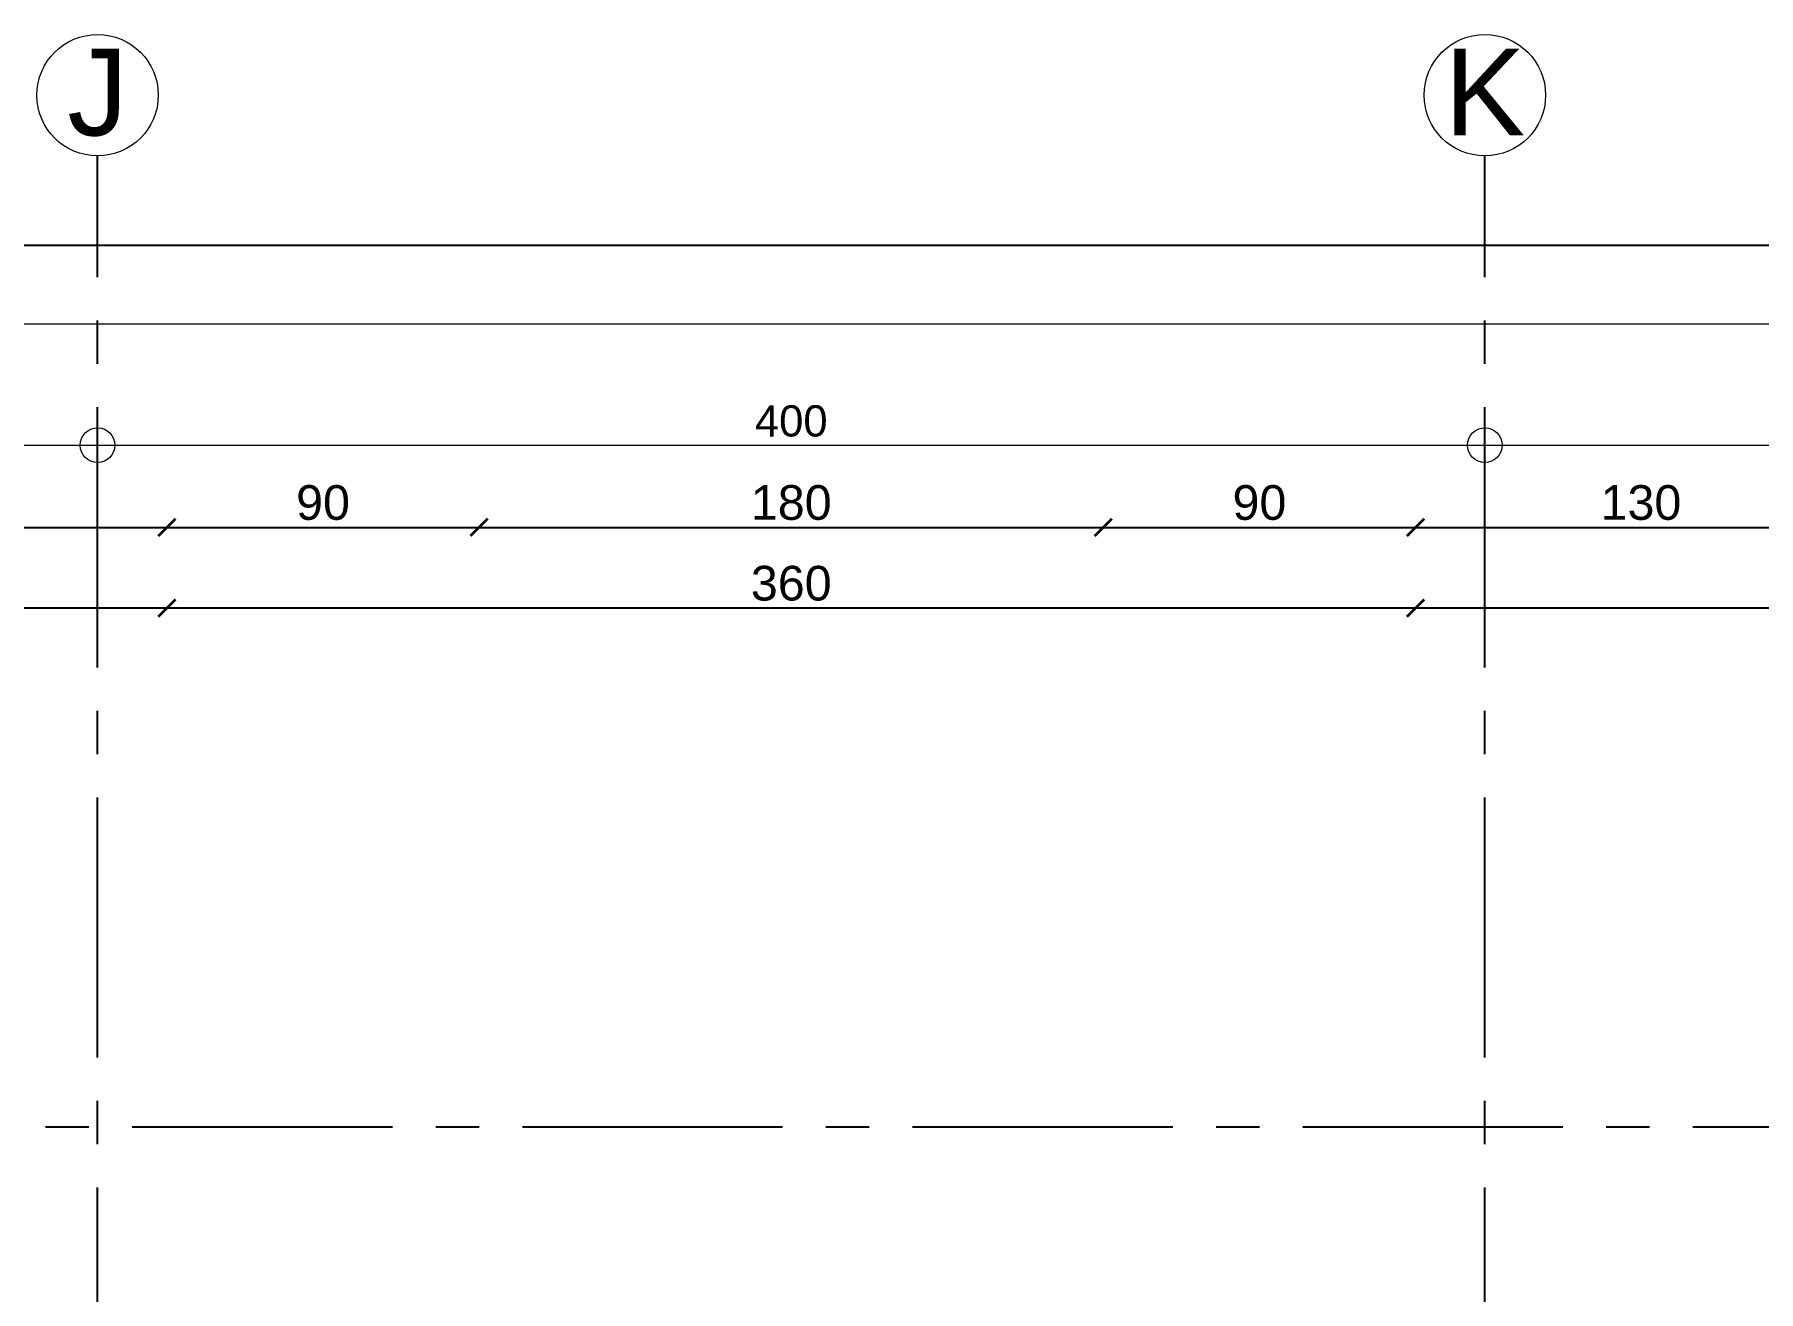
# Model space of a CAD drawing. Header units: millimetres. Extents: x 2778 to 13672, y 1832 to 5175.
# Drawn here: x 11078 to 11575.1, y 4772.7 to 5135.2 of the extents above; entities that cross this region are included whole.
import ezdxf

# ---------------------------------------------------------------- set-up
doc = ezdxf.new("R2010")
doc.units = ezdxf.units.MM
doc.linetypes.add('CENTER2', pattern=[112.5, 75, -12.5, 12.5, -12.5])
doc.linetypes.add('DASHDOT2', pattern=[12.7, 6.35, -3.175, 0, -3.175])
doc.layers.add('aks', color=251, linetype='DASHDOT2', lineweight=35)
doc.layers.add('ÖLÇÜ İÇ', color=7, linetype='Continuous', lineweight=9)
for name, color, linetype in [('İÇÖLÇÜ', 7, 'Continuous'), ('Standart', 7, 'Continuous'), ('Ölçülendirme', 7, 'Continuous')]:
    doc.layers.add(name, color=color, linetype=linetype)
doc.styles.add('arial_1_18', font='arial.ttf', dxfattribs={"height": 0.2})
doc.styles.get("Standard").update_dxf_attribs({"font": 'arial.ttf'})
doc.dimstyles.new('zulay iç ölçü', dxfattribs={"dimtxt": 10, "dimasz": 5, "dimexe": 0.18, "dimexo": 0, "dimgap": 2, "dimtad": 3, "dimdec": 0, "dimzin": 0, "dimdsep": 46, "dimtxsty": 'Standard', "dimblk": 'ARCHTICK', "dimcen": 0.09, "dimse1": 1, "dimse2": 1, "dimadec": 0, "dimazin": 0, "dimtfac": 1, "dimtdec": 0, "dimtix": 1, "dimtofl": 0, "dimtmove": 0, "dimatfit": 3, "dimldrblk": 'ARCHTICK', "dimfxl": 1, "dimtolj": 1, "dimtzin": 0, "dimarcsym": 0})

# ---------------------------------------------------------------- blocks, each defined once
blk = doc.blocks.new('IDE242Entity1386')
at = {"layer": 'Ölçülendirme', "color": 1, "linetype": 'Continuous', "lineweight": 5}
for points in [[(-8, 2693), (3268, 2693)], [(-8, 2658), (3268, 2658)]]:
    blk.add_lwpolyline(points, dxfattribs=at)
for centre in [(2440, 2658), (2840, 2658)]:
    blk.add_circle(centre, 5, dxfattribs=at)
at = {"layer": 'Ölçülendirme', "color": 1, "linetype": 'Continuous', "lineweight": 5, "style": 'arial_1_18'}
blk.add_text('400', height=9, dxfattribs=at).set_placement((2629.51, 2660.5))
blk = doc.blocks.new('_ArchTick')
at = {"color": 0, "linetype": 'ByBlock', "const_width": 0.15}
blk.add_lwpolyline([(-0.5, -0.5), (0.5, 0.5)], dxfattribs=at)
blk = doc.blocks.new('*D2696')
at = {"layer": 'Defpoints', "color": 0, "transparency": 16777216}
for p in [(8656.17, 5074.42), (8656.17, 5074.42), (13386.17, 5074.42)]:
    blk.add_point(p, dxfattribs=at)
at = {"layer": 'ÖLÇÜ İÇ', "color": 0, "lineweight": -2, "transparency": 16777216}
blk.add_line((13386.17, 5074.42), (8656.17, 5074.42), dxfattribs=at)
at = {"layer": 'ÖLÇÜ İÇ', "color": 0, "lineweight": -2, "transparency": 16777216, "xscale": 5, "yscale": 5, "zscale": 5, "rotation": 180}
blk.add_blockref('_ArchTick', (8656.17, 5074.42), dxfattribs=at)
at = {"layer": 'ÖLÇÜ İÇ', "color": 0, "lineweight": -2, "transparency": 16777216, "xscale": 5, "yscale": 5, "zscale": 5}
blk.add_blockref('_ArchTick', (13386.17, 5074.42), dxfattribs=at)
at = {"layer": 'ÖLÇÜ İÇ', "color": 0, "transparency": 16777216, "insert": (11021.17, 5081.52), "char_height": 10, "attachment_point": 5}
blk.add_mtext('\\A1;4730', dxfattribs=at)

msp = doc.modelspace()

# ---------------------------------------------------------------- linework, layer by layer
at = {"layer": 'aks', "color": 251, "linetype": 'CENTER2', "lineweight": -3}
for points in [[(11096.17, 2140.23), (11096.17, 5100.23)], [(11496.17, 2140.23), (11496.17, 5100.23)], [(8406.17, 4820.23), (13636.17, 4820.23)]]:
    msp.add_lwpolyline(points, dxfattribs=at)
at = {"layer": 'aks', "color": 30, "linetype": 'Continuous', "lineweight": 5}
for centre in [(11096.17, 5117.73), (11496.17, 5117.73)]:
    msp.add_circle(centre, 17.5, dxfattribs=at)
at = {"layer": 'İÇÖLÇÜ'}
for p, q in [((11016.17, 4993.09), (11116.17, 4993.09)), ((11116.17, 4993.09), (11206.17, 4993.09)), ((11206.17, 4993.09), (11386.17, 4993.09)), ((11386.17, 4993.09), (11476.17, 4993.09)), ((11476.17, 4993.09), (11606.17, 4993.09)), ((11116.17, 4969.82), (10116.17, 4969.82)), ((11476.17, 4969.82), (11116.17, 4969.82)), ((11926.17, 4969.82), (11476.17, 4969.82))]:
    msp.add_line(p, q, dxfattribs=at)

# ---------------------------------------------------------------- block references
at = {"layer": 'İÇÖLÇÜ', "xscale": 5, "yscale": 5, "zscale": 5}
for p in [(11116.17, 4993.09), (11206.17, 4993.09), (11386.17, 4993.09), (11476.17, 4993.09), (11116.17, 4969.82), (11476.17, 4969.82)]:
    msp.add_blockref('_ArchTick', p, dxfattribs=at)
at = {"layer": 'İÇÖLÇÜ', "xscale": 5, "yscale": 5, "zscale": 5, "rotation": 180}
for p in [(11116.17, 4993.09), (11206.17, 4993.09), (11386.17, 4993.09), (11476.17, 4993.09), (11116.17, 4969.82), (11476.17, 4969.82)]:
    msp.add_blockref('_ArchTick', p, dxfattribs=at)
at = {"layer": 'Standart'}
msp.add_blockref('IDE242Entity1386', (8656.17, 2358.8), dxfattribs=at)

# ---------------------------------------------------------------- texts
at = {"layer": 'aks', "color": 1, "linetype": 'Continuous', "lineweight": 5, "style": 'arial_1_18'}
for s, p in [('J', (11087.43, 5106.11)), ('K', (11484.53, 5106.11))]:
    msp.add_text(s, height=25, dxfattribs=at).set_placement(p)
at = {"layer": 'İÇÖLÇÜ', "char_height": 10, "attachment_point": 5}
for s, insert in [('\\A1;90', (11161.17, 5000.2)), ('\\A1;180', (11296.17, 5000.2)), ('\\A1;90', (11431.17, 5000.2)), ('\\A1;130', (11541.17, 5000.2)), ('\\A1;360', (11296.17, 4976.93))]:
    msp.add_mtext(s, dxfattribs=dict(at, insert=insert))

# ---------------------------------------------------------------- dimensions: what is measured, and where the dimension line sits
at = {"layer": 'ÖLÇÜ İÇ', "color": 1}
dim = msp.add_linear_dim(base=(8656.17, 5074.42), p1=(13386.17, 5074.42), p2=(8656.17, 5074.42), dimstyle='zulay iç ölçü', dxfattribs=at)
dim.commit()
dim.dimension.update_dxf_attribs({"geometry": '*D2696', "text_midpoint": (11021.17, 5081.52)})

doc.saveas('drawing.dxf')
